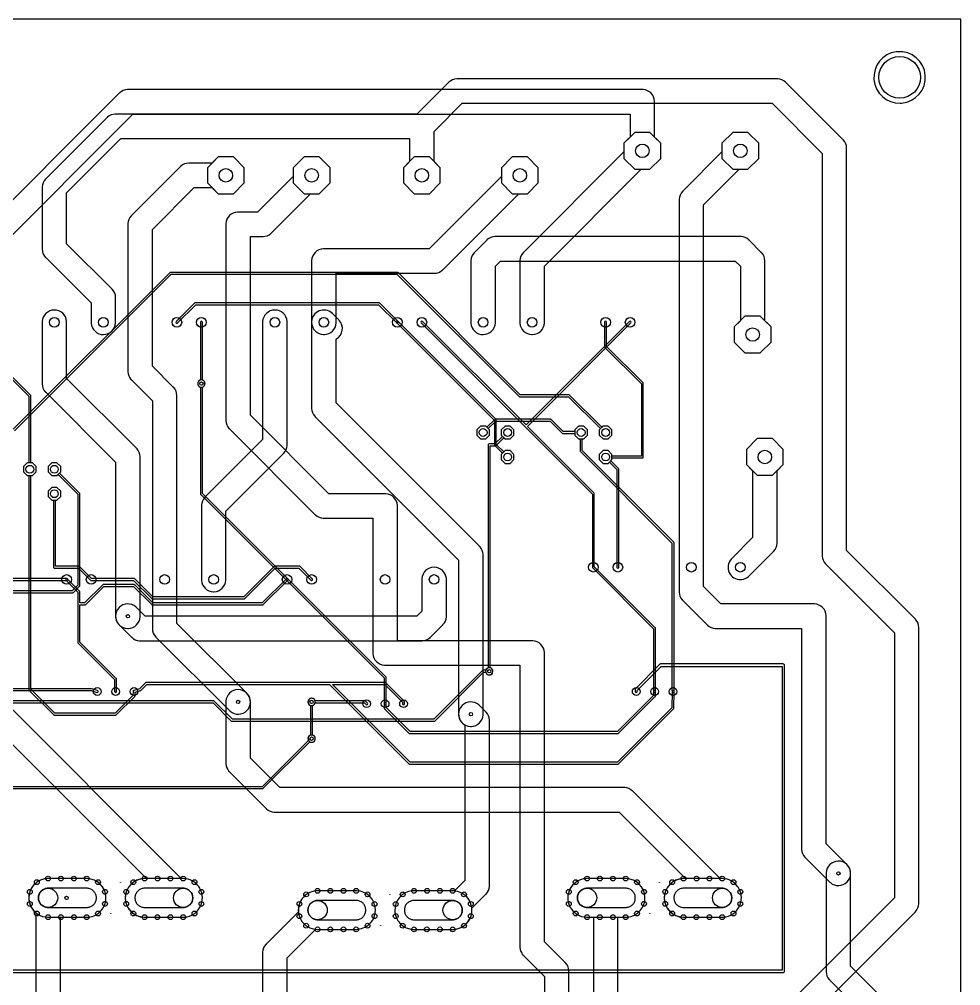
# Model space of a CAD drawing. Header units: millimetres. Extents: x -8 to 174, y -4 to 157.
# Drawn here: x 76.4 to 174, y 56.9 to 157.2 of the extents above; entities that cross this region are included whole.
import ezdxf

# ---------------------------------------------------------------- set-up
doc = ezdxf.new("R2010")
doc.units = ezdxf.units.MM

msp = doc.modelspace()

# ---------------------------------------------------------------- linework, layer by layer
at = {"layer": '16_copper'}
for points in [[(167.85, 148.47, 1), (167.43, 153.79), (167.29, 153.78, 0.948965), (167.71, 148.46)], [(129.59, 124.46, 0.385926), (130.81, 125.66), (130.81, 125.73), (130.81, 131.55), (140.86, 141.61), (141.76, 141.61), (142.88, 142.72), (142.88, 144.3), (141.76, 145.42), (140.18, 145.42), (139.06, 144.3), (139.06, 143.4), (128.64, 132.98), (128.63, 132.96), (128.62, 132.95, 0.177209), (128.27, 132.15), (128.27, 132.11), (128.27, 132.1), (128.27, 132.09), (128.27, 132.08), (128.27, 125.73), (128.27, 125.64, 0.385926), (129.51, 124.46)], [(151.02, 141.61), (151.92, 141.61), (153.03, 142.72), (153.03, 144.3), (151.92, 145.42), (150.34, 145.42), (149.22, 144.3), (149.22, 143.4), (145.15, 139.33), (145.14, 139.31), (145.13, 139.3, 0.177209), (144.78, 138.5), (144.78, 138.46), (144.78, 138.45), (144.78, 138.44), (144.78, 138.43), (144.78, 97.79), (144.78, 97.77), (144.78, 97.75, 0.177209), (145.1, 96.94), (145.13, 96.92), (145.14, 96.9), (145.15, 96.9), (145.15, 96.89), (147.69, 94.35), (147.71, 94.34), (147.72, 94.33, 0.177209), (148.52, 93.98), (148.56, 93.98), (148.57, 93.98), (148.58, 93.98), (148.59, 93.98), (157.48, 93.98), (157.48, 71.12), (157.48, 71.1), (157.48, 71.08, 0.177209), (157.8, 70.27), (157.83, 70.25), (157.84, 70.23), (157.85, 70.23), (157.85, 70.22), (160.39, 67.68), (160.46, 67.62, 0.939414), (162.24, 69.43), (162.19, 69.48), (160.02, 71.65), (160.02, 95.25), (160.02, 95.28), (160.02, 95.3, 0.385926), (158.82, 96.52), (158.8, 96.52, 0.005348), (158.77, 96.52), (158.75, 96.52), (149.12, 96.52), (147.32, 98.32), (147.32, 137.9)], [(92.71, 118.13), (92.71, 118.15, 0.177209), (92.39, 118.96), (92.36, 118.98), (92.35, 119), (92.34, 119), (92.34, 119.01), (90.17, 121.18), (90.17, 135.36), (94.51, 139.7), (96.37, 139.7), (97, 139.06), (98.58, 139.06), (99.7, 140.18), (99.7, 141.76), (98.58, 142.88), (97, 142.88), (96.37, 142.24), (93.98, 142.24), (93.96, 142.24), (93.94, 142.24, 0.177209), (93.13, 141.92), (93.11, 141.89), (93.09, 141.88), (93.09, 141.87), (93.08, 141.87), (88, 136.79), (87.99, 136.77), (87.98, 136.76, 0.177209), (87.63, 135.96), (87.63, 135.92), (87.63, 135.91), (87.63, 135.9), (87.63, 135.89), (87.63, 120.65), (87.63, 120.63), (87.63, 120.61, 0.177209), (87.95, 119.8), (87.98, 119.78), (87.99, 119.76), (88, 119.76), (88, 119.75), (90.17, 117.58), (90.17, 93.98), (90.17, 93.96), (90.17, 93.94, 0.177209), (90.49, 93.13), (90.52, 93.11), (90.53, 93.09), (90.54, 93.09), (90.54, 93.08), (98.16, 85.46), (98.23, 85.4, 0.939414), (100.01, 87.21), (99.96, 87.26), (92.71, 94.51), (92.71, 118.11)], [(108, 124.46, 0.385926), (109.22, 125.66), (109.22, 125.73), (109.22, 130.81), (119.38, 130.81), (119.4, 130.81), (119.42, 130.81, 0.177209), (120.23, 131.13), (120.25, 131.16), (120.27, 131.17), (120.27, 131.18), (120.28, 131.18), (128.16, 139.06), (129.06, 139.06), (130.18, 140.18), (130.18, 141.76), (129.06, 142.88), (127.48, 142.88), (126.37, 141.76), (126.37, 140.86), (118.85, 133.35), (107.95, 133.35), (107.92, 133.35), (107.9, 133.35, 0.385926), (106.68, 132.15), (106.68, 132.13, 0.005348), (106.68, 132.1), (106.68, 132.08), (106.68, 125.73), (106.68, 125.64, 0.385926), (107.92, 124.46)], [(87.68, 93.98, 0.385926), (88.9, 95.18), (88.9, 95.25), (88.9, 111.76), (88.9, 111.78), (88.9, 111.8, 0.177209), (88.58, 112.61), (88.55, 112.63), (88.54, 112.65), (88.53, 112.65), (88.53, 112.66), (81.28, 119.91), (81.28, 125.73), (81.28, 125.82, 0.939415), (78.74, 125.8), (78.74, 125.73), (78.74, 119.38), (78.74, 119.36), (78.74, 119.34, 0.177209), (79.06, 118.53), (79.09, 118.51), (79.1, 118.49), (79.11, 118.49), (79.11, 118.48), (86.36, 111.23), (86.36, 95.25), (86.36, 95.16, 0.385926), (87.6, 93.98)], [(127.66, 111.49), (127.66, 112.03), (127.27, 112.42), (126.73, 112.42), (126.6, 112.3), (125.83, 113.07), (125.83, 115.57), (125.83, 115.58, 0.140725), (125.81, 115.63), (125.81, 115.64), (125.8, 115.64), (125.8, 115.64), (125.8, 115.64), (115.64, 125.8), (115.62, 125.82, 0.812818), (115.49, 125.67), (115.5, 125.66), (125.63, 115.53), (125.63, 113.03), (125.63, 113.02, 0.140725), (125.65, 112.97), (125.65, 112.96), (125.66, 112.96), (125.66, 112.96), (125.66, 112.96), (126.46, 112.16), (126.34, 112.03), (126.34, 111.49), (126.73, 111.1), (127.27, 111.1)], [(135.79, 100.33, 0.156769), (135.81, 100.27), (135.81, 100.26), (135.82, 100.26), (135.82, 100.26), (135.82, 100.26), (142.14, 93.94), (142.14, 87.44), (142.14, 87.42, 0.812812), (142.34, 87.42), (142.34, 87.44), (142.34, 93.98), (142.34, 93.99, 0.140725), (142.32, 94.04), (142.32, 94.05), (142.31, 94.05), (142.31, 94.05), (142.31, 94.05), (135.99, 100.37), (135.99, 107.95), (135.99, 107.96, 0.140725), (135.97, 108.01), (135.97, 108.02), (135.96, 108.02), (135.96, 108.02), (135.96, 108.02), (129.05, 114.94), (139.77, 125.66), (139.79, 125.68, 0.812818), (139.64, 125.81), (139.63, 125.8), (128.91, 115.08), (118.18, 125.8), (118.16, 125.82, 0.812818), (118.03, 125.67), (118.04, 125.66), (135.79, 107.91)], [(95.35, 119.02), (95.37, 119.02, 1), (95.13, 119.74), (95.08, 119.72, 0.668181), (95.13, 119.02), (95.15, 119.02), (95.15, 107.95), (95.15, 107.94, 0.140725), (95.17, 107.89), (95.17, 107.88), (95.18, 107.88), (95.18, 107.88), (95.18, 107.88), (114.2, 88.86), (114.2, 86.17), (114.2, 86.15, 0.812812), (114.4, 86.15), (114.4, 86.17), (114.4, 88.9), (114.4, 88.91, 0.140725), (114.38, 88.96), (114.38, 88.97), (114.37, 88.97), (114.37, 88.97), (114.37, 88.97), (95.35, 107.99)], [(144.17, 87.34, 0.320584), (144.25, 87.43), (144.25, 87.44), (144.25, 87.63), (144.25, 102.87), (144.25, 102.88, 0.140725), (144.23, 102.93), (144.22, 102.94), (144.22, 102.94), (144.22, 102.94), (144.22, 102.94), (134.72, 112.44), (134.72, 113.64), (134.89, 113.64), (135.28, 114.03), (135.28, 114.57), (134.89, 114.96), (134.35, 114.96), (133.96, 114.57), (133.96, 114.03), (134.35, 113.64), (134.52, 113.64), (134.52, 112.4), (134.52, 112.39, 0.140725), (134.54, 112.34), (134.54, 112.33), (134.55, 112.33), (134.55, 112.33), (134.55, 112.32), (144.04, 102.83), (144.04, 87.63), (144.04, 87.63), (144.04, 87.63), (144.05, 87.44), (144.05, 87.41, 0.320576), (144.14, 87.34)], [(151.26, 99.07, 0.159174), (151.98, 99.38), (152.03, 99.43), (154.57, 101.97), (154.58, 101.99), (154.59, 102, 0.177209), (154.94, 102.8), (154.94, 102.84), (154.94, 102.85), (154.94, 102.86), (154.94, 102.87), (154.94, 110.34), (155.58, 110.97), (155.58, 112.55), (154.46, 113.67), (152.88, 113.67), (151.77, 112.55), (151.77, 110.97), (152.4, 110.34), (152.4, 103.4), (150.23, 101.23), (150.17, 101.16, 0.653428), (151.17, 99.06)], [(61.62, 97.52), (61.62, 98.06), (61.5, 98.19), (62.27, 98.96), (81.28, 98.96), (81.3, 98.96, 0.812812), (81.3, 99.16), (81.28, 99.16), (62.23, 99.16), (62.22, 99.16, 0.140725), (62.17, 99.14), (62.16, 99.14), (62.16, 99.13), (62.16, 99.13), (62.16, 99.13), (61.36, 98.33), (61.23, 98.45), (60.69, 98.45), (60.3, 98.06), (60.3, 97.52), (60.69, 97.13), (61.23, 97.13)], [(106.75, 85.99, 0.26795), (107.04, 86.24), (107.04, 86.26), (112.16, 86.26), (112.32, 86.1), (112.34, 86.08, 0.812818), (112.47, 86.23), (112.46, 86.24), (112.27, 86.43), (112.27, 86.44, 0.14076), (112.22, 86.46), (112.21, 86.46), (112.2, 86.46), (112.2, 86.46), (112.2, 86.46), (107.04, 86.46), (107.04, 86.48, 1), (106.32, 86.24), (106.34, 86.19, 0.303347), (106.7, 85.98)], [(121.48, 62.78, 0.414214), (123.29, 64.95), (123.29, 64.96), (124.74, 66.41), (124.75, 66.43), (124.76, 66.44, 0.177209), (125.11, 67.24), (125.11, 67.28), (125.11, 67.29), (125.11, 67.3), (125.11, 67.31), (125.11, 84.44), (125.11, 84.46), (125.11, 84.48, 0.177209), (124.79, 85.29), (124.76, 85.31), (124.75, 85.33), (124.74, 85.33), (124.74, 85.34), (124.09, 85.99), (124.02, 86.05, 0.939414), (122.24, 84.24), (122.29, 84.19), (122.57, 83.91), (122.57, 67.84), (121.49, 66.76), (121.48, 66.76), (121.36, 66.77), (117.24, 66.77), (117.12, 66.76, 0.941339), (117.24, 62.77), (121.36, 62.77)], [(93.54, 64.05, 0.54426), (95.1, 67.02), (95.04, 67.13), (94.97, 67.23, 0.230515), (93.42, 68.04), (89.3, 68.04), (89.18, 68.03, 0.941339), (89.3, 64.04), (93.42, 64.04)], [(137.3, 49.68, 0.36892), (138.36, 50.82), (138.36, 51.65), (138.39, 51.74, 0.052665), (138.43, 52), (138.43, 52.07), (138.43, 64.04), (139.3, 64.04), (139.42, 64.05, 0.941339), (139.3, 68.04), (135.18, 68.04), (135.06, 68.03, 0.214662), (133.63, 67.23), (133.56, 67.13), (133.5, 67.02, 0.564001), (135.18, 64.04), (135.89, 64.04), (135.89, 52.07), (135.89, 51.98, 0.052665), (135.94, 51.72), (135.96, 51.66), (135.96, 50.82), (135.97, 50.73, 0.391392), (137.21, 49.67)], [(149.42, 64.05, 0.54426), (150.98, 67.02), (150.92, 67.13), (150.85, 67.23, 0.230515), (149.3, 68.04), (145.18, 68.04), (145.06, 68.03, 0.941339), (145.18, 64.04), (149.3, 64.04)]]:
    msp.add_lwpolyline(points, format="xyb", close=True, dxfattribs=at)
for points in [[(143.51, 38.84), (169.27, 64.6), (169.28, 64.62), (169.3, 64.63, 0.177209), (169.64, 65.43), (169.64, 65.47), (169.64, 65.49), (169.64, 65.49), (169.64, 65.5), (169.64, 94.04), (169.64, 94.06), (169.64, 94.08, 0.177209), (169.32, 94.89), (169.29, 94.91), (169.28, 94.93), (169.28, 94.93), (169.27, 94.94), (162.15, 102.06), (162.15, 143.76), (162.15, 143.78), (162.15, 143.8, 0.177209), (161.83, 144.61), (161.81, 144.64), (161.79, 144.65), (161.79, 144.65), (161.78, 144.66), (155.84, 150.61), (155.82, 150.62), (155.81, 150.63, 0.177209), (155.01, 150.98), (154.97, 150.98), (154.96, 150.98), (154.95, 150.98), (154.94, 150.98), (121.77, 150.98), (121.75, 150.98), (121.73, 150.98, 0.177209), (120.92, 150.65), (120.89, 150.63), (120.88, 150.62), (120.88, 150.61), (120.87, 150.61), (117.58, 147.32), (86.36, 147.32), (86.34, 147.32), (86.32, 147.32, 0.177209), (85.51, 147), (85.49, 146.97), (85.47, 146.96), (85.47, 146.95), (85.46, 146.95), (79.11, 140.6), (79.1, 140.58), (79.09, 140.57, 0.177209), (78.74, 139.77), (78.74, 139.73), (78.74, 139.72), (78.74, 139.71), (78.74, 139.7), (78.74, 133.35), (78.74, 133.33), (78.74, 133.31, 0.177209), (79.06, 132.5), (79.09, 132.48), (79.1, 132.46), (79.11, 132.46), (79.11, 132.45), (83.82, 127.74), (83.82, 125.73), (83.82, 125.64, 0.939415), (86.36, 125.66), (86.36, 125.73), (86.36, 128.27), (86.36, 128.29), (86.36, 128.31, 0.177209), (86.04, 129.12), (86.01, 129.14), (86, 129.16), (85.99, 129.16), (85.99, 129.17), (81.28, 133.88), (81.28, 139.17), (86.89, 144.78), (116.84, 144.78), (116.84, 142.39), (116.21, 141.76), (116.21, 140.18), (117.32, 139.06), (118.9, 139.06), (120.02, 140.18), (120.02, 141.76), (119.38, 142.39), (119.38, 145.52), (122.29, 148.44), (154.41, 148.44), (159.61, 143.24), (159.61, 101.53), (159.61, 101.51), (159.61, 101.49, 0.177209), (159.94, 100.68), (159.96, 100.66), (159.97, 100.64), (159.98, 100.64), (159.99, 100.63), (167.1, 93.51), (167.1, 66.03), (141.34, 40.27)], [(133.35, 52.07), (133.35, 58.42), (133.35, 58.44), (133.35, 58.46, 0.177209), (133.03, 59.27), (133, 59.29), (132.99, 59.31), (132.98, 59.31), (132.98, 59.32), (130.81, 61.49), (130.81, 91.44), (130.81, 91.47), (130.81, 91.49, 0.385926), (129.61, 92.71), (129.59, 92.71, 0.005348), (129.56, 92.71), (129.54, 92.71), (115.57, 92.71), (115.57, 106.68), (115.57, 106.71), (115.57, 106.73, 0.385926), (114.37, 107.95), (114.35, 107.95, 0.005348), (114.32, 107.95), (114.3, 107.95), (108.48, 107.95), (100.33, 116.1), (100.33, 134.62), (101.6, 134.62), (101.62, 134.62), (101.64, 134.62, 0.177209), (102.45, 134.94), (102.47, 134.97), (102.49, 134.98), (102.49, 134.99), (102.5, 134.99), (106.57, 139.06), (107.47, 139.06), (108.59, 140.18), (108.59, 141.76), (107.47, 142.88), (105.89, 142.88), (104.78, 141.76), (104.78, 140.86), (101.07, 137.16), (99.06, 137.16), (99.03, 137.16), (99.01, 137.16, 0.385926), (97.79, 135.96), (97.79, 135.94, 0.005348), (97.79, 135.91), (97.79, 135.89), (97.79, 115.57), (97.79, 115.55), (97.79, 115.53, 0.177209), (98.11, 114.72), (98.14, 114.7), (98.15, 114.68), (98.16, 114.68), (98.16, 114.67), (107.05, 105.78), (107.07, 105.77), (107.08, 105.76, 0.177209), (107.88, 105.41), (107.92, 105.41), (107.93, 105.41), (107.94, 105.41), (107.95, 105.41), (113.03, 105.41), (113.03, 91.44), (113.03, 91.41), (113.03, 91.39, 0.385926), (114.23, 90.17), (114.25, 90.17, 0.005348), (114.28, 90.17), (114.3, 90.17), (128.27, 90.17), (128.27, 60.96), (128.27, 60.94), (128.27, 60.92, 0.177209), (128.59, 60.11), (128.62, 60.09), (128.63, 60.07), (128.64, 60.07), (128.64, 60.06), (130.81, 57.89), (130.81, 52.07)], [(69.85, 125.59), (77.37, 118.07), (77.37, 111.15), (77.2, 111.15), (76.81, 110.76), (76.81, 110.22), (77.2, 109.83), (77.74, 109.83), (78.13, 110.22), (78.13, 110.76), (77.74, 111.15), (77.57, 111.15), (77.57, 118.11), (77.57, 118.12, 0.140725), (77.55, 118.17), (77.55, 118.18), (77.54, 118.18), (77.54, 118.18), (77.54, 118.18), (69.92, 125.8)], [(69.26, 97.69), (81.92, 97.69), (81.92, 97.69, 0.140725), (81.97, 97.71), (81.98, 97.71), (81.98, 97.72), (81.98, 97.72), (81.99, 97.72), (82.62, 98.35), (82.63, 98.36, 0.14076), (82.65, 98.41), (82.65, 98.42), (82.65, 98.42), (82.65, 98.42), (82.65, 98.43), (82.65, 107.95), (82.65, 107.96, 0.140725), (82.63, 108.01), (82.63, 108.02), (82.62, 108.02), (82.62, 108.02), (82.62, 108.02), (80.55, 110.09), (80.67, 110.22), (80.67, 110.76), (80.28, 111.15), (79.74, 111.15), (79.35, 110.76), (79.35, 110.22), (79.74, 109.83), (80.28, 109.83), (80.41, 109.95), (82.45, 107.91), (82.45, 98.47), (81.87, 97.89), (69.22, 97.89)], [(70.53, 86.26), (96.48, 86.26), (98.35, 84.38), (98.36, 84.38, 0.14076), (98.41, 84.35), (98.42, 84.35), (98.42, 84.35), (98.42, 84.35), (98.43, 84.35), (119.38, 84.35), (119.39, 84.35, 0.140725), (119.44, 84.37), (119.45, 84.38), (119.45, 84.38), (119.45, 84.38), (119.45, 84.38), (124.5, 89.43), (124.73, 89.43), (124.74, 89.41, 1), (125.45, 89.66), (125.43, 89.7, 0.668181), (124.74, 89.66), (124.73, 89.64), (124.46, 89.64), (124.45, 89.64, 0.140725), (124.4, 89.62), (124.39, 89.61), (124.39, 89.61), (124.39, 89.61), (124.39, 89.61), (119.34, 84.56), (98.47, 84.56), (96.59, 86.43), (96.59, 86.44, 0.14076), (96.54, 86.46), (96.53, 86.46), (96.52, 86.46), (96.52, 86.46), (96.52, 86.46), (70.48, 86.46)], [(64.18, 87.53), (83.81, 87.53), (84.42, 87.34), (84.45, 87.34, 0.812816), (84.49, 87.53), (84.48, 87.54), (83.85, 87.73), (83.84, 87.73), (83.84, 87.73), (83.83, 87.73), (83.82, 87.73), (83.82, 87.73), (83.82, 87.73), (64.14, 87.73)], [(52.07, 77.37), (101.6, 77.37), (101.61, 77.37, 0.140725), (101.66, 77.39), (101.67, 77.4), (101.67, 77.4), (101.67, 77.4), (101.67, 77.4), (106.49, 82.22), (106.51, 82.21, 1), (106.85, 82.89), (106.8, 82.91, 0.668177), (106.34, 82.38), (106.35, 82.36), (101.56, 77.57), (52.17, 77.57)], [(80.63, 44.78), (80.63, 64.04), (83.42, 64.04), (83.54, 64.05, 0.941339), (83.42, 68.04), (79.3, 68.04), (79.18, 68.03, 0.214662), (77.75, 67.23), (77.68, 67.13), (77.62, 67.02, 0.362071), (78.08, 64.5), (78.09, 64.49), (78.09, 44.25)], [(104.14, 52.6), (104.14, 59.81), (107.11, 62.78), (107.12, 62.78), (107.24, 62.77), (111.36, 62.77), (111.48, 62.78, 0.941339), (111.36, 66.77), (107.24, 66.77), (107.12, 66.76, 0.214662), (105.69, 65.96), (105.62, 65.86), (105.56, 65.75, 0.152197), (105.31, 64.59), (105.31, 64.58), (101.97, 61.24), (101.96, 61.22), (101.95, 61.21, 0.177209), (101.6, 60.41), (101.6, 60.37), (101.6, 60.36), (101.6, 60.35), (101.6, 60.34), (101.6, 52.07)]]:
    msp.add_lwpolyline(points, format="xyb", dxfattribs=at)
for points in [[(154.31, 123.67), (154.31, 125.25), (153.19, 126.37), (151.61, 126.37), (150.5, 125.25), (150.5, 123.67), (151.61, 122.56), (153.19, 122.56)], [(125.12, 114.03), (125.12, 114.57), (124.73, 114.96), (124.19, 114.96), (123.8, 114.57), (123.8, 114.03), (124.19, 113.64), (124.73, 113.64)], [(127.66, 114.03), (127.66, 114.57), (127.27, 114.96), (126.73, 114.96), (126.34, 114.57), (126.34, 114.03), (126.73, 113.64), (127.27, 113.64)], [(137.82, 114.03), (137.82, 114.57), (137.43, 114.96), (136.89, 114.96), (136.5, 114.57), (136.5, 114.03), (136.89, 113.64), (137.43, 113.64)], [(137.82, 111.49), (137.82, 112.03), (137.43, 112.42), (136.89, 112.42), (136.5, 112.03), (136.5, 111.49), (136.89, 111.1), (137.43, 111.1)], [(80.67, 107.68), (80.67, 108.22), (80.28, 108.61), (79.74, 108.61), (79.35, 108.22), (79.35, 107.68), (79.74, 107.29), (80.28, 107.29)], [(86.85, 67.66), (86.85, 67.64), (86.85, 67.64)], [(142.73, 67.66), (142.73, 67.64), (142.73, 67.64)], [(114.79, 66.39), (114.79, 66.37), (114.79, 66.37)], [(85.87, 64.44), (85.87, 64.44), (85.87, 64.42)], [(141.75, 64.44), (141.75, 64.44), (141.75, 64.42)], [(113.81, 63.17), (113.81, 63.17), (113.81, 63.15)]]:
    msp.add_lwpolyline(points, close=True, dxfattribs=at)
at = {"layer": '1_copper'}
for points in [[(167.85, 148.47, 1), (167.43, 153.79), (167.29, 153.78, 0.948965), (167.71, 148.46)], [(154.31, 123.67), (154.31, 125.25), (153.67, 125.88), (153.67, 132.08), (153.67, 132.1), (153.67, 132.12, 0.177209), (153.35, 132.93), (153.32, 132.95), (153.31, 132.97), (153.3, 132.97), (153.3, 132.98), (152.03, 134.25), (152.01, 134.26), (152, 134.27, 0.177209), (151.2, 134.62), (151.16, 134.62), (151.15, 134.62), (151.14, 134.62), (151.13, 134.62), (125.73, 134.62), (125.71, 134.62), (125.69, 134.62, 0.177209), (124.88, 134.3), (124.86, 134.27), (124.84, 134.26), (124.84, 134.25), (124.83, 134.25), (123.56, 132.98), (123.55, 132.96), (123.54, 132.95, 0.177209), (123.19, 132.15), (123.19, 132.11), (123.19, 132.1), (123.19, 132.09), (123.19, 132.08), (123.19, 125.73), (123.19, 125.64, 0.939415), (125.73, 125.66), (125.73, 125.73), (125.73, 131.55), (126.26, 132.08), (150.6, 132.08), (151.13, 131.55), (151.13, 125.88), (150.5, 125.25), (150.5, 123.67), (151.61, 122.56), (153.19, 122.56)], [(115.59, 125.63, 0.541594), (115.65, 125.79), (115.64, 125.8), (113.74, 127.71), (113.73, 127.71, 0.14076), (113.68, 127.74), (113.67, 127.74), (113.67, 127.74), (113.67, 127.74), (113.67, 127.74), (94.62, 127.74), (94.61, 127.74, 0.140725), (94.56, 127.72), (94.55, 127.71), (94.55, 127.71), (94.55, 127.71), (94.54, 127.71), (92.64, 125.8), (92.62, 125.78, 0.812818), (92.77, 125.65), (92.78, 125.66), (94.66, 127.53), (113.62, 127.53), (115.5, 125.66), (115.52, 125.64, 0.124732), (115.57, 125.63)], [(96.57, 97.79, 0.385926), (97.79, 98.99), (97.79, 99.06), (97.79, 106.15), (103.77, 112.13), (103.78, 112.15), (103.79, 112.16, 0.177209), (104.14, 112.96), (104.14, 113), (104.14, 113.01), (104.14, 113.02), (104.14, 113.03), (104.14, 125.73), (104.14, 125.82, 0.939415), (101.6, 125.8), (101.6, 125.73), (101.6, 113.56), (95.62, 107.58), (95.61, 107.56), (95.6, 107.55, 0.177209), (95.25, 106.75), (95.25, 106.71), (95.25, 106.7), (95.25, 106.69), (95.25, 106.68), (95.25, 99.06), (95.25, 98.97, 0.385926), (96.49, 97.79)], [(123.24, 83.82, 0.385926), (124.46, 85.02), (124.46, 85.09), (124.46, 101.6), (124.46, 101.62), (124.46, 101.64, 0.177209), (124.14, 102.45), (124.11, 102.47), (124.1, 102.49), (124.09, 102.49), (124.09, 102.5), (109.22, 117.37), (109.22, 123.97), (109.26, 124, 0.468914), (109.55, 125.93), (109.5, 125.98), (108.85, 126.63), (108.82, 126.65), (108.8, 126.68, 0.628681), (106.68, 125.8), (106.68, 125.79), (106.68, 125.78), (106.68, 125.77), (106.68, 125.73), (106.68, 116.84), (106.68, 116.82), (106.68, 116.8, 0.177209), (107, 115.99), (107.03, 115.97), (107.04, 115.95), (107.05, 115.95), (107.05, 115.94), (121.92, 101.07), (121.92, 85.09), (121.92, 85, 0.385926), (123.16, 83.82)], [(95.32, 119.01, 0.767329), (95.37, 119.74), (95.35, 119.74), (95.35, 125.73), (95.35, 125.75, 0.812812), (95.15, 125.75), (95.15, 125.73), (95.15, 119.74), (95.13, 119.74, 0.876976), (95.27, 119)], [(138.45, 100.23, 0.320575), (138.53, 100.31), (138.53, 100.33), (138.53, 110.49), (138.53, 110.5, 0.140725), (138.51, 110.55), (138.51, 110.56), (138.5, 110.56), (138.5, 110.56), (138.5, 110.56), (137.7, 111.36), (137.82, 111.49), (137.82, 111.66), (140.97, 111.66), (140.98, 111.66), (140.99, 111.66, 0.320575), (141.07, 111.74), (141.07, 111.75, 0.013452), (141.07, 111.75), (141.07, 111.76), (141.07, 119.38), (141.07, 119.39, 0.140725), (141.05, 119.44), (141.05, 119.45), (141.04, 119.45), (141.04, 119.45), (141.04, 119.45), (137.26, 123.23), (137.26, 125.73), (137.26, 125.75, 0.812812), (137.06, 125.75), (137.06, 125.73), (137.06, 123.19), (137.06, 123.18, 0.140725), (137.08, 123.13), (137.08, 123.12), (137.09, 123.12), (137.09, 123.12), (137.09, 123.12), (140.87, 119.34), (140.87, 111.86), (137.82, 111.86), (137.82, 112.03), (137.43, 112.42), (136.89, 112.42), (136.5, 112.03), (136.5, 111.49), (136.89, 111.1), (137.43, 111.1), (137.56, 111.22), (138.33, 110.45), (138.33, 100.33), (138.33, 100.31, 0.320585), (138.42, 100.23)], [(125.12, 114.03), (125.12, 114.57), (125, 114.7), (125.77, 115.47), (131.4, 115.47), (132.64, 114.23), (132.65, 114.22, 0.14076), (132.7, 114.2), (132.71, 114.2), (132.71, 114.2), (132.71, 114.2), (132.72, 114.2), (133.96, 114.2), (133.96, 114.03), (134.35, 113.64), (134.89, 113.64), (135.28, 114.03), (135.28, 114.57), (134.89, 114.96), (134.35, 114.96), (133.96, 114.57), (133.96, 114.4), (132.76, 114.4), (131.52, 115.64), (131.51, 115.65, 0.14076), (131.46, 115.67), (131.45, 115.67), (131.45, 115.67), (131.45, 115.67), (131.44, 115.67), (125.73, 115.67), (125.72, 115.67, 0.140725), (125.67, 115.65), (125.66, 115.65), (125.66, 115.64), (125.66, 115.64), (125.66, 115.64), (124.86, 114.84), (124.73, 114.96), (124.19, 114.96), (123.8, 114.57), (123.8, 114.03), (124.19, 113.64), (124.73, 113.64)], [(125.17, 89.16, 0.767329), (125.22, 89.89), (125.2, 89.9), (125.2, 112.93), (125.73, 112.93), (125.74, 112.93, 0.140725), (125.79, 112.95), (125.8, 112.95), (125.8, 112.96), (125.8, 112.96), (125.8, 112.96), (126.6, 113.76), (126.73, 113.64), (127.27, 113.64), (127.66, 114.03), (127.66, 114.57), (127.27, 114.96), (126.73, 114.96), (126.34, 114.57), (126.34, 114.03), (126.46, 113.9), (125.69, 113.13), (125.1, 113.13), (125.09, 113.13), (125.08, 113.13, 0.320575), (124.99, 113.05), (124.99, 113.04, 0.013452), (124.99, 113.04), (124.99, 113.03), (124.99, 89.9), (124.97, 89.89, 0.876976), (125.12, 89.16)], [(89.53, 88.37, 0.140725), (89.48, 88.35), (89.47, 88.34), (89.47, 88.34), (89.47, 88.34), (89.46, 88.34), (88.85, 87.72), (88.24, 87.54), (88.24, 87.53), (88.23, 87.53, 0.253411), (88.17, 87.46), (88.17, 87.45), (88.17, 87.44), (88.17, 87.44), (88.17, 87.44), (88.16, 87.04), (86.32, 85.19), (80.05, 85.19), (77.57, 87.67), (77.57, 109.83), (77.74, 109.83), (78.13, 110.22), (78.13, 110.76), (77.74, 111.15), (77.2, 111.15), (76.81, 110.76), (76.81, 110.22), (77.2, 109.83), (77.37, 109.83), (77.37, 87.63), (77.37, 87.62, 0.140725), (77.39, 87.57), (77.39, 87.56), (77.4, 87.56), (77.4, 87.56), (77.4, 87.56), (79.94, 85.02), (79.94, 85.01, 0.14076), (79.99, 84.99), (80, 84.99), (80.01, 84.99), (80.01, 84.99), (80.01, 84.99), (86.36, 84.99), (86.37, 84.99, 0.140725), (86.42, 85.01), (86.43, 85.01), (86.43, 85.02), (86.43, 85.02), (86.43, 85.02), (88.34, 86.92), (88.34, 86.93), (88.34, 86.93, 0.124734), (88.37, 86.98), (88.37, 86.99), (88.37, 86.99), (88.37, 86.99), (88.37, 86.99), (88.37, 87.36), (88.93, 87.53), (88.93, 87.53), (88.94, 87.54, 0.062133), (88.96, 87.55), (88.97, 87.56), (89.58, 88.16), (108.54, 88.16), (116.77, 79.94), (116.77, 79.93, 0.14076), (116.82, 79.91), (116.83, 79.91), (116.84, 79.91), (116.84, 79.91), (116.84, 79.91), (138.43, 79.91), (138.44, 79.91, 0.140725), (138.49, 79.93), (138.5, 79.93), (138.5, 79.94), (138.5, 79.94), (138.5, 79.94), (144.2, 85.64), (144.21, 85.64), (144.21, 85.65, 0.124734), (144.23, 85.69), (144.23, 85.7), (144.23, 85.71), (144.23, 85.71), (144.23, 85.71), (144.25, 87.44), (144.25, 87.46, 0.812807), (144.05, 87.46), (144.05, 87.44), (144.03, 85.75), (138.39, 80.11), (116.88, 80.11), (108.83, 88.16), (114.26, 88.16), (116.1, 86.32), (116.11, 86.17), (116.11, 86.14, 0.812807), (116.31, 86.16), (116.31, 86.17), (116.31, 86.36), (116.31, 86.37), (116.31, 86.37, 0.124735), (116.29, 86.42), (116.28, 86.43), (116.28, 86.43), (116.28, 86.43), (116.28, 86.43), (114.37, 88.34), (114.37, 88.34, 0.14076), (114.32, 88.37), (114.31, 88.37), (114.3, 88.37), (114.3, 88.37), (114.3, 88.37), (89.54, 88.37)], [(99.7, 97.05, 0.140725), (99.75, 97.07), (99.76, 97.08), (99.76, 97.08), (99.76, 97.08), (99.77, 97.08), (102.91, 100.23), (105.37, 100.23), (106.61, 98.99), (106.63, 98.97, 0.812818), (106.76, 99.12), (106.75, 99.13), (105.48, 100.4), (105.48, 100.41, 0.14076), (105.43, 100.43), (105.42, 100.43), (105.41, 100.43), (105.41, 100.43), (105.41, 100.43), (102.87, 100.43), (102.86, 100.43, 0.140725), (102.81, 100.41), (102.8, 100.41), (102.8, 100.4), (102.8, 100.4), (102.8, 100.4), (99.65, 97.26), (90.21, 97.26), (88.34, 99.13), (88.33, 99.14, 0.14076), (88.28, 99.16), (88.27, 99.16), (88.27, 99.16), (88.27, 99.16), (88.27, 99.16), (83.86, 99.16), (82.62, 100.4), (82.62, 100.41, 0.14076), (82.57, 100.43), (82.56, 100.43), (82.55, 100.43), (82.55, 100.43), (82.55, 100.43), (80.11, 100.43), (80.11, 107.29), (80.28, 107.29), (80.67, 107.68), (80.67, 108.22), (80.28, 108.61), (79.74, 108.61), (79.35, 108.22), (79.35, 107.68), (79.74, 107.29), (79.91, 107.29), (79.91, 100.33), (79.91, 100.32), (79.91, 100.31, 0.320575), (79.99, 100.23), (80, 100.23, 0.013452), (80, 100.23), (80.01, 100.23), (82.51, 100.23), (83.75, 98.99), (83.75, 98.98, 0.14076), (83.8, 98.96), (83.81, 98.96), (83.82, 98.96), (83.82, 98.96), (83.82, 98.96), (88.22, 98.96), (90.1, 97.08), (90.1, 97.08, 0.14076), (90.15, 97.05), (90.16, 97.05), (90.17, 97.05), (90.17, 97.05), (90.17, 97.05), (99.7, 97.05)], [(118.13, 92.71), (118.15, 92.71, 0.177209), (118.96, 93.03), (118.98, 93.06), (119, 93.07), (119, 93.08), (119.01, 93.08), (120.28, 94.35), (120.29, 94.37), (120.3, 94.38, 0.177209), (120.65, 95.18), (120.65, 95.22), (120.65, 95.23), (120.65, 95.24), (120.65, 95.25), (120.65, 99.06), (120.65, 99.15, 0.939415), (118.11, 99.13), (118.11, 99.06), (118.11, 95.78), (117.58, 95.25), (89.43, 95.25), (88.53, 96.15), (88.46, 96.21, 0.939414), (86.68, 94.4), (86.73, 94.35), (88, 93.08), (88.02, 93.07), (88.03, 93.06, 0.177209), (88.83, 92.71), (88.87, 92.71), (88.88, 92.71), (88.89, 92.71), (88.9, 92.71), (118.11, 92.71)], [(82.45, 92.51, 0.140725), (82.47, 92.46), (82.47, 92.45), (82.48, 92.45), (82.48, 92.45), (82.48, 92.45), (86.26, 88.67), (86.26, 87.44), (86.26, 87.42, 0.812812), (86.46, 87.42), (86.46, 87.44), (86.46, 88.71), (86.46, 88.72, 0.140725), (86.44, 88.77), (86.44, 88.78), (86.43, 88.78), (86.43, 88.78), (86.43, 88.78), (82.65, 92.56), (82.65, 96.42), (83.19, 96.42), (83.19, 96.42, 0.140725), (83.24, 96.44), (83.25, 96.44), (83.25, 96.45), (83.25, 96.45), (83.26, 96.45), (85.13, 98.32), (88.22, 98.32), (90.1, 96.45), (90.1, 96.44, 0.14076), (90.15, 96.42), (90.16, 96.42), (90.17, 96.42), (90.17, 96.42), (90.17, 96.42), (101.6, 96.42), (101.61, 96.42, 0.140725), (101.66, 96.44), (101.67, 96.44), (101.67, 96.45), (101.67, 96.45), (101.67, 96.45), (104.21, 98.99), (104.23, 99.01, 0.812818), (104.08, 99.14), (104.07, 99.13), (101.56, 96.62), (90.21, 96.62), (88.34, 98.5), (88.33, 98.5, 0.14076), (88.28, 98.53), (88.27, 98.53), (88.27, 98.53), (88.27, 98.53), (88.27, 98.53), (85.09, 98.53), (85.08, 98.53, 0.140725), (85.03, 98.51), (85.02, 98.5), (85.02, 98.5), (85.02, 98.5), (85.02, 98.5), (83.14, 96.62), (82.65, 96.62), (82.65, 97.79), (82.65, 97.8, 0.140725), (82.63, 97.85), (82.63, 97.86), (82.62, 97.86), (82.62, 97.86), (82.62, 97.86), (81.35, 99.13), (81.33, 99.15, 0.812818), (81.2, 99), (81.21, 98.99), (82.45, 97.75), (82.45, 92.52)], [(149.42, 64.05, 0.54426), (150.98, 67.02), (150.92, 67.13), (150.85, 67.23, 0.230515), (149.3, 68.04), (149.04, 68.04), (139.98, 77.1), (139.96, 77.11), (139.95, 77.12, 0.177209), (139.15, 77.47), (139.11, 77.47), (139.1, 77.47), (139.09, 77.47), (139.08, 77.47), (103.4, 77.47), (100.33, 80.54), (100.33, 86.36), (100.33, 86.45, 0.939415), (97.79, 86.43), (97.79, 86.36), (97.79, 80.01), (97.79, 79.99), (97.79, 79.97, 0.177209), (98.11, 79.16), (98.14, 79.14), (98.15, 79.12), (98.16, 79.12), (98.16, 79.11), (101.97, 75.3), (101.99, 75.29), (102, 75.28, 0.177209), (102.8, 74.93), (102.84, 74.93), (102.85, 74.93), (102.86, 74.93), (102.87, 74.93), (138.55, 74.93), (145.44, 68.04), (145.18, 68.04, 0.970239), (145.18, 64.04), (149.3, 64.04)], [(138.44, 83.08, 0.140725), (138.49, 83.1), (138.5, 83.11), (138.5, 83.11), (138.5, 83.11), (138.5, 83.11), (142.31, 86.92), (142.32, 86.93, 0.14076), (142.34, 86.98), (142.34, 86.99), (142.34, 86.99), (142.34, 86.99), (142.34, 87), (142.34, 87.44), (142.34, 87.46, 0.812812), (142.14, 87.46), (142.14, 87.44), (142.14, 87.04), (138.39, 83.29), (116.88, 83.29), (114.4, 85.77), (114.4, 86.17), (114.4, 86.19, 0.812812), (114.2, 86.19), (114.2, 86.17), (114.2, 85.73), (114.2, 85.72, 0.140725), (114.22, 85.67), (114.22, 85.66), (114.23, 85.66), (114.23, 85.66), (114.23, 85.65), (116.77, 83.11), (116.77, 83.11, 0.14076), (116.82, 83.08), (116.83, 83.08), (116.84, 83.08), (116.84, 83.08), (116.84, 83.08), (138.43, 83.08)], [(106.75, 82.18, 0.767329), (106.8, 82.91), (106.78, 82.91), (106.78, 86), (106.8, 86, 1), (106.56, 86.72), (106.51, 86.7, 0.668181), (106.56, 86), (106.58, 86), (106.58, 82.91), (106.56, 82.91, 0.876976), (106.7, 82.17)], [(167.71, 50.8, 0.628682), (168.59, 52.92), (168.54, 52.97), (162.56, 58.95), (162.56, 68.58), (162.56, 68.67, 0.939415), (160.02, 68.65), (160.02, 68.58), (160.02, 58.42), (160.02, 58.4), (160.02, 58.38, 0.177209), (160.34, 57.57), (160.37, 57.55), (160.38, 57.53), (160.39, 57.53), (160.39, 57.52), (166.74, 51.17), (166.81, 51.11, 0.177209), (167.62, 50.8)], [(83.54, 64.05, 0.941339), (83.42, 68.04), (79.3, 68.04), (79.18, 68.03, 0.214662), (77.75, 67.23), (77.68, 67.13), (77.62, 67.02, 0.564001), (79.3, 64.04), (83.42, 64.04)], [(139.42, 64.05, 0.941339), (139.3, 68.04), (135.18, 68.04), (135.06, 68.03, 0.214662), (133.63, 67.23), (133.56, 67.13), (133.5, 67.02, 0.564001), (135.18, 64.04), (139.3, 64.04)], [(111.48, 62.78, 0.941339), (111.36, 66.77), (107.24, 66.77), (107.12, 66.76, 0.214662), (105.69, 65.96), (105.62, 65.86), (105.56, 65.75, 0.564001), (107.24, 62.77), (111.36, 62.77)], [(121.48, 62.78, 0.54426), (123.04, 65.75), (122.98, 65.86), (122.91, 65.96, 0.230515), (121.36, 66.77), (117.24, 66.77), (117.12, 66.76, 0.941339), (117.24, 62.77), (121.36, 62.77)]]:
    msp.add_lwpolyline(points, format="xyb", close=True, dxfattribs=at)
for points in [[(73.66, 132.82), (88.16, 147.32), (139.7, 147.32), (139.7, 144.93), (139.06, 144.3), (139.06, 142.72), (140.18, 141.61), (141.76, 141.61), (142.88, 142.72), (142.88, 144.3), (142.24, 144.93), (142.24, 148.59), (142.24, 148.62), (142.24, 148.64, 0.385926), (141.04, 149.86), (141.02, 149.86, 0.005348), (140.99, 149.86), (140.97, 149.86), (87.63, 149.86), (87.61, 149.86), (87.59, 149.86, 0.177209), (86.78, 149.54), (86.76, 149.51), (86.74, 149.5), (86.74, 149.49), (86.73, 149.49), (71.49, 134.25)], [(75.89, 114.49), (92.12, 130.71), (115.53, 130.71), (128.2, 118.04), (128.2, 118.03, 0.14076), (128.25, 118.01), (128.26, 118.01), (128.27, 118.01), (128.27, 118.01), (128.27, 118.01), (133.31, 118.01), (136.62, 114.7), (136.5, 114.57), (136.5, 114.03), (136.89, 113.64), (137.43, 113.64), (137.82, 114.03), (137.82, 114.57), (137.43, 114.96), (136.89, 114.96), (136.76, 114.84), (133.42, 118.18), (133.42, 118.19, 0.14076), (133.37, 118.21), (133.36, 118.21), (133.35, 118.21), (133.35, 118.21), (133.35, 118.21), (128.31, 118.21), (115.64, 130.88), (115.64, 130.89, 0.14076), (115.59, 130.91), (115.58, 130.91), (115.57, 130.91), (115.57, 130.91), (115.57, 130.91), (92.08, 130.91), (92.07, 130.91, 0.140725), (92.02, 130.89), (92.01, 130.89), (92.01, 130.88), (92.01, 130.88), (92, 130.88), (75.75, 114.63)], [(70.48, 58.29), (155.58, 58.29), (155.59, 58.29), (155.6, 58.3, 0.284783), (155.7, 58.39), (155.7, 58.39), (155.7, 58.39), (155.7, 58.42), (155.7, 58.42), (155.7, 58.42), (155.7, 90.17), (155.7, 90.18), (155.7, 90.2, 0.284783), (155.61, 90.29), (155.61, 90.29), (155.61, 90.29), (155.58, 90.3), (155.58, 90.3), (155.58, 90.3), (142.88, 90.3), (142.87, 90.3), (142.86, 90.3, 0.111436), (142.81, 90.28), (142.81, 90.28), (142.8, 90.27), (142.79, 90.26), (142.79, 90.26), (140.25, 87.72), (140.23, 87.7, 0.284782), (140.23, 87.56), (140.23, 87.56), (140.23, 87.44), (140.23, 87.42, 0.812802), (140.43, 87.42), (140.43, 87.44), (140.43, 87.55), (142.93, 90.04), (155.45, 90.04), (155.45, 58.55), (70.61, 58.55)], [(71.49, 86.11), (89.56, 68.04), (89.3, 68.04, 0.970239), (89.3, 64.04), (93.42, 64.04), (93.54, 64.05, 0.54426), (95.1, 67.02), (95.04, 67.13), (94.97, 67.23, 0.230515), (93.42, 68.04), (93.16, 68.04), (73.66, 87.54)]]:
    msp.add_lwpolyline(points, format="xyb", dxfattribs=at)
for points in [[(153.03, 142.72), (153.03, 144.3), (151.92, 145.42), (150.34, 145.42), (149.22, 144.3), (149.22, 142.72), (150.34, 141.61), (151.92, 141.61)], [(99.7, 140.18), (99.7, 141.76), (98.58, 142.88), (97, 142.88), (95.89, 141.76), (95.89, 140.18), (97, 139.06), (98.58, 139.06)], [(108.59, 140.18), (108.59, 141.76), (107.47, 142.88), (105.89, 142.88), (104.78, 141.76), (104.78, 140.18), (105.89, 139.06), (107.47, 139.06)], [(120.02, 140.18), (120.02, 141.76), (118.9, 142.88), (117.32, 142.88), (116.21, 141.76), (116.21, 140.18), (117.32, 139.06), (118.9, 139.06)], [(130.18, 140.18), (130.18, 141.76), (129.06, 142.88), (127.48, 142.88), (126.37, 141.76), (126.37, 140.18), (127.48, 139.06), (129.06, 139.06)], [(155.58, 110.97), (155.58, 112.55), (154.46, 113.67), (152.88, 113.67), (151.77, 112.55), (151.77, 110.97), (152.88, 109.86), (154.46, 109.86)], [(127.66, 111.49), (127.66, 112.03), (127.27, 112.42), (126.73, 112.42), (126.34, 112.03), (126.34, 111.49), (126.73, 111.1), (127.27, 111.1)], [(80.67, 110.22), (80.67, 110.76), (80.28, 111.15), (79.74, 111.15), (79.35, 110.76), (79.35, 110.22), (79.74, 109.83), (80.28, 109.83)], [(86.85, 67.66), (86.85, 67.64), (86.85, 67.64)], [(142.73, 67.66), (142.73, 67.64), (142.73, 67.64)], [(114.79, 66.39), (114.79, 66.37), (114.79, 66.37)], [(85.87, 64.44), (85.87, 64.44), (85.87, 64.42)], [(141.75, 64.44), (141.75, 64.44), (141.75, 64.42)], [(113.81, 63.17), (113.81, 63.17), (113.81, 63.15)]]:
    msp.add_lwpolyline(points, close=True, dxfattribs=at)
at = {"layer": 'drills_PTH'}
for centre, radius in [((140.97, 143.51), 0.699), ((151.13, 143.51), 0.699), ((97.79, 140.97), 0.699), ((106.68, 140.97), 0.699), ((118.11, 140.97), 0.699), ((128.27, 140.97), 0.699), ((80.01, 125.73), 0.5), ((85.09, 125.73), 0.5), ((92.71, 125.73), 0.5), ((95.25, 125.73), 0.5), ((102.87, 125.73), 0.5), ((107.95, 125.73), 0.5), ((115.57, 125.73), 0.5), ((118.11, 125.73), 0.5), ((124.46, 125.73), 0.5), ((129.54, 125.73), 0.5), ((137.16, 125.73), 0.5), ((139.7, 125.73), 0.5), ((152.4, 124.46), 0.699), ((124.46, 114.3), 0.406), ((127, 114.3), 0.406), ((134.62, 114.3), 0.406), ((137.16, 114.3), 0.406), ((153.67, 111.76), 0.699), ((127, 111.76), 0.406), ((137.16, 111.76), 0.406), ((77.47, 110.49), 0.406), ((80.01, 110.49), 0.406), ((80.01, 107.95), 0.406), ((135.89, 100.33), 0.5), ((138.43, 100.33), 0.5), ((146.05, 100.33), 0.5), ((151.13, 100.33), 0.5), ((81.28, 99.06), 0.5), ((83.82, 99.06), 0.5), ((91.44, 99.06), 0.5), ((96.52, 99.06), 0.5), ((104.14, 99.06), 0.5), ((106.68, 99.06), 0.5), ((114.3, 99.06), 0.5), ((119.38, 99.06), 0.5), ((84.45, 87.44), 0.4), ((86.36, 87.44), 0.4), ((88.27, 87.44), 0.4), ((140.33, 87.44), 0.4), ((142.24, 87.44), 0.4), ((144.15, 87.44), 0.4), ((112.39, 86.17), 0.4), ((114.3, 86.17), 0.4), ((116.21, 86.17), 0.4), ((79.36, 68.04), 0.25), ((80.69, 68.04), 0.25), ((82.04, 68.04), 0.25), ((83.36, 68.04), 0.25), ((89.36, 68.04), 0.25), ((90.71, 68.04), 0.25), ((92.04, 68.04), 0.25), ((93.36, 68.04), 0.25), ((135.24, 68.04), 0.25), ((136.56, 68.04), 0.25), ((137.92, 68.04), 0.25), ((139.24, 68.04), 0.25), ((145.24, 68.04), 0.25), ((146.59, 68.04), 0.25), ((147.92, 68.04), 0.25), ((149.24, 68.04), 0.25), ((78.19, 67.67), 0.25), ((84.54, 67.67), 0.25), ((88.19, 67.67), 0.25), ((94.54, 67.67), 0.25), ((134.06, 67.67), 0.25), ((140.42, 67.67), 0.25), ((144.06, 67.67), 0.25), ((150.42, 67.67), 0.25), ((77.47, 66.67), 0.25), ((79.36, 66.04), 1), ((85.26, 66.67), 0.25), ((87.46, 66.67), 0.25), ((93.36, 66.04), 1), ((95.25, 66.67), 0.25), ((106.12, 66.4), 0.25), ((107.3, 66.77), 0.25), ((108.62, 66.77), 0.25), ((109.98, 66.77), 0.25), ((111.3, 66.77), 0.25), ((112.48, 66.4), 0.25), ((116.12, 66.4), 0.25), ((117.3, 66.77), 0.25), ((118.65, 66.77), 0.25), ((119.98, 66.77), 0.25), ((121.3, 66.77), 0.25), ((122.48, 66.4), 0.25), ((133.35, 66.67), 0.25), ((135.24, 66.04), 1), ((141.14, 66.67), 0.25), ((143.34, 66.67), 0.25), ((149.24, 66.04), 1), ((151.13, 66.67), 0.25), ((77.47, 65.41), 0.25), ((85.26, 65.42), 0.25), ((87.46, 65.42), 0.25), ((95.25, 65.41), 0.25), ((105.41, 65.41), 0.25), ((107.3, 64.77), 1), ((113.2, 65.4), 0.25), ((115.4, 65.4), 0.25), ((121.3, 64.77), 1), ((123.19, 65.41), 0.25), ((133.35, 65.41), 0.25), ((141.14, 65.42), 0.25), ((143.34, 65.42), 0.25), ((151.13, 65.41), 0.25), ((78.19, 64.42), 0.25), ((79.36, 64.04), 0.25), ((80.69, 64.04), 0.25), ((82.04, 64.04), 0.25), ((83.36, 64.04), 0.25), ((84.54, 64.42), 0.25), ((88.19, 64.42), 0.25), ((89.36, 64.04), 0.25), ((90.69, 64.04), 0.25), ((92.04, 64.04), 0.25), ((93.36, 64.04), 0.25), ((94.54, 64.42), 0.25), ((105.41, 64.14), 0.25), ((113.2, 64.14), 0.25), ((115.4, 64.14), 0.25), ((123.19, 64.14), 0.25), ((134.06, 64.42), 0.25), ((135.24, 64.04), 0.25), ((136.56, 64.04), 0.25), ((137.92, 64.04), 0.25), ((139.24, 64.04), 0.25), ((140.42, 64.42), 0.25), ((144.06, 64.42), 0.25), ((145.24, 64.04), 0.25), ((146.56, 64.04), 0.25), ((147.92, 64.04), 0.25), ((149.24, 64.04), 0.25), ((150.42, 64.42), 0.25), ((106.12, 63.15), 0.25), ((112.48, 63.15), 0.25), ((116.12, 63.15), 0.25), ((122.48, 63.15), 0.25), ((107.3, 62.77), 0.25), ((108.62, 62.77), 0.25), ((109.98, 62.77), 0.25), ((111.3, 62.77), 0.25), ((117.3, 62.77), 0.25), ((118.62, 62.77), 0.25), ((119.98, 62.77), 0.25), ((121.3, 62.77), 0.25)]:
    msp.add_circle(centre, radius, dxfattribs=at)
at = {"layer": 'drills_via_1_16'}
for centre, radius in [((167.64, 151.13), 2.16), ((95.25, 119.38), 0.175), ((87.63, 95.25), 0.175), ((125.1, 89.54), 0.175), ((99.06, 86.36), 0.175), ((106.68, 86.36), 0.175), ((123.19, 85.09), 0.175), ((106.68, 82.55), 0.175), ((161.29, 68.58), 0.175), ((81.28, 66.04), 0.175)]:
    msp.add_circle(centre, radius, dxfattribs=at)
at = {"layer": 'holes'}
for points in [[(79.36, 65.04), (83.36, 65.04), (83.45, 65.04), (83.53, 65.06), (83.62, 65.07), (83.7, 65.1), (83.78, 65.13), (83.86, 65.17), (83.93, 65.22), (84, 65.27), (84.07, 65.33), (84.13, 65.4), (84.18, 65.47), (84.23, 65.54), (84.27, 65.62), (84.3, 65.7), (84.33, 65.78), (84.34, 65.87), (84.36, 65.95), (84.36, 66.04), (84.36, 66.13), (84.34, 66.21), (84.33, 66.3), (84.3, 66.38), (84.27, 66.46), (84.23, 66.54), (84.18, 66.61), (84.13, 66.68), (84.07, 66.75), (84, 66.81), (83.93, 66.86), (83.86, 66.91), (83.78, 66.95), (83.7, 66.98), (83.62, 67.01), (83.53, 67.02), (83.45, 67.04), (83.36, 67.04), (79.36, 67.04), (79.27, 67.04), (79.19, 67.02), (79.1, 67.01), (79.02, 66.98), (78.94, 66.95), (78.86, 66.91), (78.79, 66.86), (78.72, 66.81), (78.65, 66.75), (78.59, 66.68), (78.54, 66.61), (78.49, 66.54), (78.45, 66.46), (78.42, 66.38), (78.39, 66.3), (78.38, 66.21), (78.36, 66.13), (78.36, 66.04), (78.36, 65.95), (78.38, 65.87), (78.39, 65.78), (78.42, 65.7), (78.45, 65.62), (78.49, 65.54), (78.54, 65.47), (78.59, 65.4), (78.65, 65.33), (78.72, 65.27), (78.79, 65.22), (78.86, 65.17), (78.94, 65.13), (79.02, 65.1), (79.1, 65.07), (79.19, 65.06), (79.27, 65.04), (79.36, 65.04)], [(89.36, 65.04), (93.36, 65.04), (93.45, 65.04), (93.53, 65.06), (93.62, 65.07), (93.7, 65.1), (93.78, 65.13), (93.86, 65.17), (93.93, 65.22), (94, 65.27), (94.07, 65.33), (94.13, 65.4), (94.18, 65.47), (94.23, 65.54), (94.27, 65.62), (94.3, 65.7), (94.33, 65.78), (94.34, 65.87), (94.36, 65.95), (94.36, 66.04), (94.36, 66.13), (94.34, 66.21), (94.33, 66.3), (94.3, 66.38), (94.27, 66.46), (94.23, 66.54), (94.18, 66.61), (94.13, 66.68), (94.07, 66.75), (94, 66.81), (93.93, 66.86), (93.86, 66.91), (93.78, 66.95), (93.7, 66.98), (93.62, 67.01), (93.53, 67.02), (93.45, 67.04), (93.36, 67.04), (89.36, 67.04), (89.27, 67.04), (89.19, 67.02), (89.1, 67.01), (89.02, 66.98), (88.94, 66.95), (88.86, 66.91), (88.79, 66.86), (88.72, 66.81), (88.65, 66.75), (88.59, 66.68), (88.54, 66.61), (88.49, 66.54), (88.45, 66.46), (88.42, 66.38), (88.39, 66.3), (88.38, 66.21), (88.36, 66.13), (88.36, 66.04), (88.36, 65.95), (88.38, 65.87), (88.39, 65.78), (88.42, 65.7), (88.45, 65.62), (88.49, 65.54), (88.54, 65.47), (88.59, 65.4), (88.65, 65.33), (88.72, 65.27), (88.79, 65.22), (88.86, 65.17), (88.94, 65.13), (89.02, 65.1), (89.1, 65.07), (89.19, 65.06), (89.27, 65.04), (89.36, 65.04)], [(135.24, 65.04), (139.24, 65.04), (139.33, 65.04), (139.41, 65.06), (139.5, 65.07), (139.58, 65.1), (139.66, 65.13), (139.74, 65.17), (139.81, 65.22), (139.88, 65.27), (139.95, 65.33), (140.01, 65.4), (140.06, 65.47), (140.11, 65.54), (140.15, 65.62), (140.18, 65.7), (140.21, 65.78), (140.22, 65.87), (140.24, 65.95), (140.24, 66.04), (140.24, 66.13), (140.22, 66.21), (140.21, 66.3), (140.18, 66.38), (140.15, 66.46), (140.11, 66.54), (140.06, 66.61), (140.01, 66.68), (139.95, 66.75), (139.88, 66.81), (139.81, 66.86), (139.74, 66.91), (139.66, 66.95), (139.58, 66.98), (139.5, 67.01), (139.41, 67.02), (139.33, 67.04), (139.24, 67.04), (135.24, 67.04), (135.15, 67.04), (135.07, 67.02), (134.98, 67.01), (134.9, 66.98), (134.82, 66.95), (134.74, 66.91), (134.67, 66.86), (134.6, 66.81), (134.53, 66.75), (134.47, 66.68), (134.42, 66.61), (134.37, 66.54), (134.33, 66.46), (134.3, 66.38), (134.27, 66.3), (134.26, 66.21), (134.24, 66.13), (134.24, 66.04), (134.24, 65.95), (134.26, 65.87), (134.27, 65.78), (134.3, 65.7), (134.33, 65.62), (134.37, 65.54), (134.42, 65.47), (134.47, 65.4), (134.53, 65.33), (134.6, 65.27), (134.67, 65.22), (134.74, 65.17), (134.82, 65.13), (134.9, 65.1), (134.98, 65.07), (135.07, 65.06), (135.15, 65.04), (135.24, 65.04)], [(145.24, 65.04), (149.24, 65.04), (149.33, 65.04), (149.41, 65.06), (149.5, 65.07), (149.58, 65.1), (149.66, 65.13), (149.74, 65.17), (149.81, 65.22), (149.88, 65.27), (149.95, 65.33), (150.01, 65.4), (150.06, 65.47), (150.11, 65.54), (150.15, 65.62), (150.18, 65.7), (150.21, 65.78), (150.22, 65.87), (150.24, 65.95), (150.24, 66.04), (150.24, 66.13), (150.22, 66.21), (150.21, 66.3), (150.18, 66.38), (150.15, 66.46), (150.11, 66.54), (150.06, 66.61), (150.01, 66.68), (149.95, 66.75), (149.88, 66.81), (149.81, 66.86), (149.74, 66.91), (149.66, 66.95), (149.58, 66.98), (149.5, 67.01), (149.41, 67.02), (149.33, 67.04), (149.24, 67.04), (145.24, 67.04), (145.15, 67.04), (145.07, 67.02), (144.98, 67.01), (144.9, 66.98), (144.82, 66.95), (144.74, 66.91), (144.67, 66.86), (144.6, 66.81), (144.53, 66.75), (144.47, 66.68), (144.42, 66.61), (144.37, 66.54), (144.33, 66.46), (144.3, 66.38), (144.27, 66.3), (144.26, 66.21), (144.24, 66.13), (144.24, 66.04), (144.24, 65.95), (144.26, 65.87), (144.27, 65.78), (144.3, 65.7), (144.33, 65.62), (144.37, 65.54), (144.42, 65.47), (144.47, 65.4), (144.53, 65.33), (144.6, 65.27), (144.67, 65.22), (144.74, 65.17), (144.82, 65.13), (144.9, 65.1), (144.98, 65.07), (145.07, 65.06), (145.15, 65.04), (145.24, 65.04)], [(107.3, 63.77), (111.3, 63.77), (111.39, 63.77), (111.47, 63.79), (111.56, 63.8), (111.64, 63.83), (111.72, 63.86), (111.8, 63.9), (111.87, 63.95), (111.94, 64), (112.01, 64.06), (112.07, 64.13), (112.12, 64.2), (112.17, 64.27), (112.21, 64.35), (112.24, 64.43), (112.27, 64.51), (112.28, 64.6), (112.3, 64.68), (112.3, 64.77), (112.3, 64.86), (112.28, 64.94), (112.27, 65.03), (112.24, 65.11), (112.21, 65.19), (112.17, 65.27), (112.12, 65.34), (112.07, 65.41), (112.01, 65.48), (111.94, 65.54), (111.87, 65.59), (111.8, 65.64), (111.72, 65.68), (111.64, 65.71), (111.56, 65.74), (111.47, 65.75), (111.39, 65.77), (111.3, 65.77), (107.3, 65.77), (107.21, 65.77), (107.13, 65.75), (107.04, 65.74), (106.96, 65.71), (106.88, 65.68), (106.8, 65.64), (106.73, 65.59), (106.66, 65.54), (106.59, 65.48), (106.53, 65.41), (106.48, 65.34), (106.43, 65.27), (106.39, 65.19), (106.36, 65.11), (106.33, 65.03), (106.32, 64.94), (106.3, 64.86), (106.3, 64.77), (106.3, 64.68), (106.32, 64.6), (106.33, 64.51), (106.36, 64.43), (106.39, 64.35), (106.43, 64.27), (106.48, 64.2), (106.53, 64.13), (106.59, 64.06), (106.66, 64), (106.73, 63.95), (106.8, 63.9), (106.88, 63.86), (106.96, 63.83), (107.04, 63.8), (107.13, 63.79), (107.21, 63.77), (107.3, 63.77)], [(117.3, 63.77), (121.3, 63.77), (121.39, 63.77), (121.47, 63.79), (121.56, 63.8), (121.64, 63.83), (121.72, 63.86), (121.8, 63.9), (121.87, 63.95), (121.94, 64), (122.01, 64.06), (122.07, 64.13), (122.12, 64.2), (122.17, 64.27), (122.21, 64.35), (122.24, 64.43), (122.27, 64.51), (122.28, 64.6), (122.3, 64.68), (122.3, 64.77), (122.3, 64.86), (122.28, 64.94), (122.27, 65.03), (122.24, 65.11), (122.21, 65.19), (122.17, 65.27), (122.12, 65.34), (122.07, 65.41), (122.01, 65.48), (121.94, 65.54), (121.87, 65.59), (121.8, 65.64), (121.72, 65.68), (121.64, 65.71), (121.56, 65.74), (121.47, 65.75), (121.39, 65.77), (121.3, 65.77), (117.3, 65.77), (117.21, 65.77), (117.13, 65.75), (117.04, 65.74), (116.96, 65.71), (116.88, 65.68), (116.8, 65.64), (116.73, 65.59), (116.66, 65.54), (116.59, 65.48), (116.53, 65.41), (116.48, 65.34), (116.43, 65.27), (116.39, 65.19), (116.36, 65.11), (116.33, 65.03), (116.32, 64.94), (116.3, 64.86), (116.3, 64.77), (116.3, 64.68), (116.32, 64.6), (116.33, 64.51), (116.36, 64.43), (116.39, 64.35), (116.43, 64.27), (116.48, 64.2), (116.53, 64.13), (116.59, 64.06), (116.66, 64), (116.73, 63.95), (116.8, 63.9), (116.88, 63.86), (116.96, 63.83), (117.04, 63.8), (117.13, 63.79), (117.21, 63.77), (117.3, 63.77)]]:
    msp.add_lwpolyline(points, close=True, dxfattribs=at)
at = {"layer": 'outline'}
msp.add_lwpolyline([(-7.62, -3.81), (173.97, -3.81), (173.97, 157.15), (-7.62, 157.15), (-7.62, -3.81)], close=True, dxfattribs=at)

doc.saveas('drawing.dxf')
